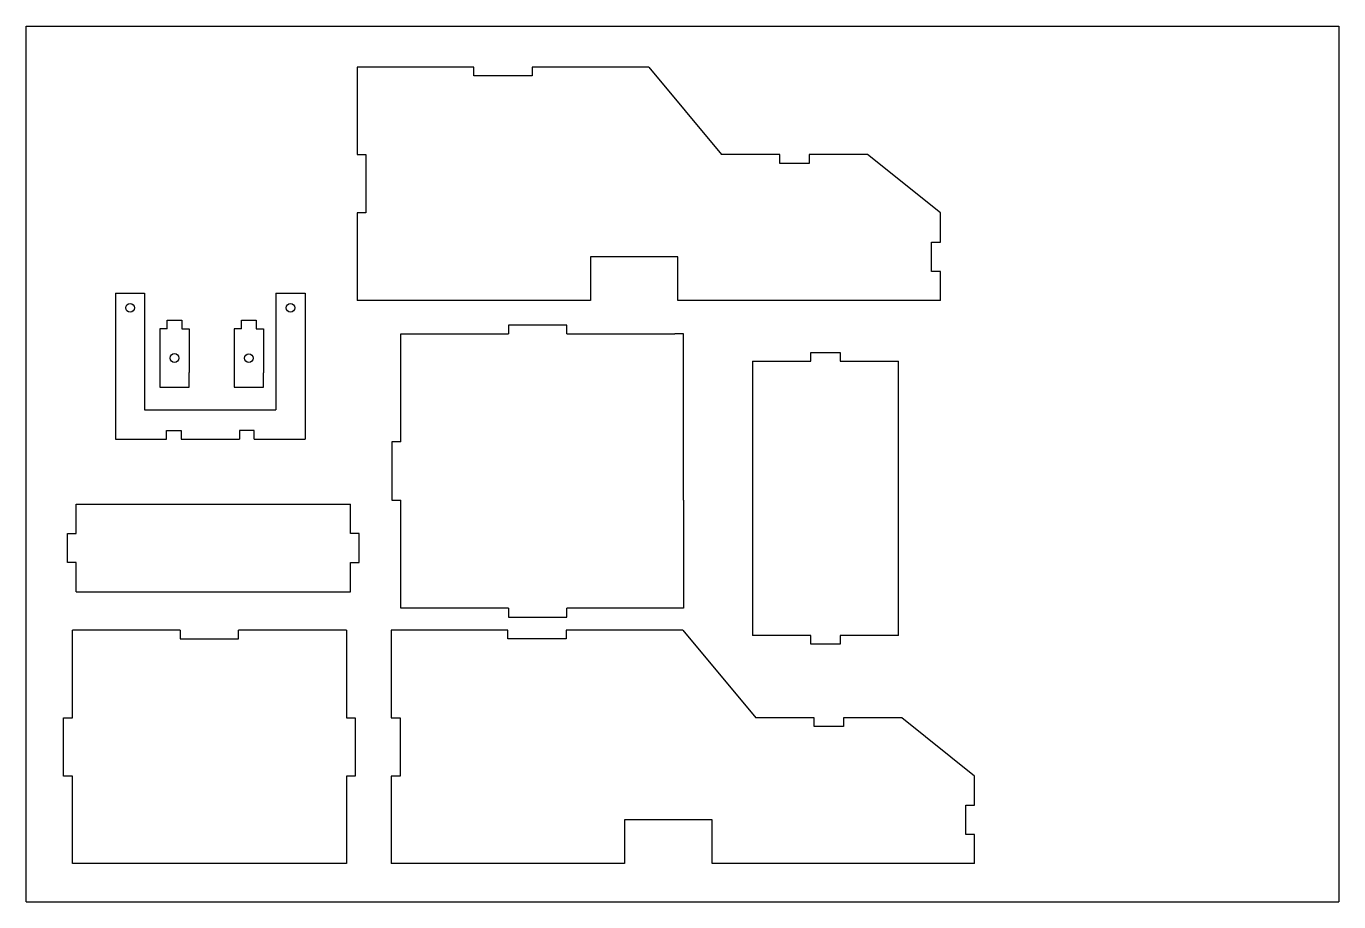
# Model space of a CAD drawing. Header units: millimetres. Extents: x 179 to 4679, y 172 to 3172.
import ezdxf

# ---------------------------------------------------------------- set-up
doc = ezdxf.new("R2010")
doc.units = ezdxf.units.MM

msp = doc.modelspace()

# ---------------------------------------------------------------- linework, layer by layer
for p, q in [((178.7, 171.5), (178.7, 3171.5)), ((178.7, 3171.5), (4678.7, 3171.5)), ((4678.7, 3171.5), (4678.7, 171.5)), ((1712.9, 3031.7), (1312.9, 3031.7)), ((1312.9, 3031.7), (1312.9, 2731.7)), ((1712.9, 3001.7), (1712.9, 3031.7)), ((2312.9, 3031.7), (1912.9, 3031.7)), ((1912.9, 3031.7), (1912.9, 3001.7)), ((2312.9, 3031.7), (2562.9, 2731.7)), ((1912.9, 3001.7), (1712.9, 3001.7)), ((1312.9, 2731.7), (1342.9, 2731.7)), ((1342.9, 2731.7), (1342.9, 2531.7)), ((2762.9, 2731.7), (2562.9, 2731.7)), ((2762.9, 2701.7), (2762.9, 2731.7)), ((2862.9, 2701.7), (2762.9, 2701.7)), ((3062.9, 2731.7), (2862.9, 2731.7)), ((2862.9, 2731.7), (2862.9, 2701.7)), ((3312.9, 2531.7), (3062.9, 2731.7)), ((1342.9, 2531.7), (1312.9, 2531.7)), ((1312.9, 2531.7), (1312.9, 2231.7)), ((3312.9, 2431.7), (3312.9, 2531.7)), ((3282.9, 2331.7), (3282.9, 2431.7)), ((3282.9, 2431.7), (3312.9, 2431.7)), ((2412.9, 2381.7), (2112.9, 2381.7)), ((2112.9, 2381.7), (2112.9, 2231.7)), ((2412.9, 2231.7), (2412.9, 2381.7)), ((3312.9, 2331.7), (3282.9, 2331.7)), ((3312.9, 2231.7), (3312.9, 2331.7)), ((484.6, 2256.7), (584.6, 2256.7)), ((484.6, 2256.7), (484.6, 1756.7)), ((584.6, 2256.7), (584.6, 1856.7)), ((1034.6, 2256.7), (1134.6, 2256.7)), ((1034.6, 2256.7), (1034.6, 1856.7)), ((1134.6, 2256.7), (1134.6, 1756.7)), ((2112.9, 2231.7), (1312.9, 2231.7)), ((3312.9, 2231.7), (2412.9, 2231.7)), ((661.8, 2134.7), (661.8, 2164.7)), ((661.8, 2164.7), (711.8, 2164.7)), ((711.8, 2164.7), (711.8, 2134.7)), ((916.6, 2134.3), (916.6, 2164.3)), ((916.6, 2164.3), (966.6, 2164.3)), ((966.6, 2164.3), (966.6, 2134.3)), ((661.8, 2134.7), (636.8, 2134.7)), ((636.8, 2134.7), (636.8, 1934.7)), ((711.8, 2134.7), (736.8, 2134.7)), ((736.8, 2134.7), (736.8, 2034.7)), ((916.6, 2134.3), (891.6, 2134.3)), ((891.6, 2134.3), (891.6, 1934.3)), ((966.6, 2134.3), (991.6, 2134.3)), ((991.6, 2134.3), (991.6, 2034.3)), ((1462.5, 2117.1), (1832.5, 2117.1)), ((1462.5, 1747.1), (1462.5, 2117.1)), ((2032.5, 2147.1), (1832.5, 2147.1)), ((1832.5, 2147.1), (1832.5, 2117.1)), ((2032.5, 2117.1), (2032.5, 2147.1)), ((2032.5, 2117.1), (2402.5, 2117.1)), ((2432.5, 2117.1), (2402.5, 2117.1)), ((2432.5, 1747.1), (2432.5, 2117.1)), ((736.8, 2034.7), (736.8, 1984.7)), ((991.6, 2034.3), (991.6, 1984.3)), ((2869.1, 2023.8), (2869.1, 2053.8)), ((2869.1, 2053.8), (2969.1, 2053.8)), ((2969.1, 2053.8), (2969.1, 2023.8)), ((736.8, 1934.7), (736.8, 1984.7)), ((991.6, 1934.3), (991.6, 1984.3)), ((2669.1, 2023.8), (2869.1, 2023.8)), ((2669.1, 2023.8), (2669.1, 1083.8)), ((2969.1, 2023.8), (3169.1, 2023.8)), ((3169.1, 1083.8), (3169.1, 2023.8)), ((636.8, 1934.7), (736.8, 1934.7)), ((891.6, 1934.3), (991.6, 1934.3)), ((584.6, 1856.7), (1034.6, 1856.7)), ((484.6, 1756.7), (659.6, 1756.7)), ((659.6, 1756.7), (659.6, 1786.7)), ((659.6, 1786.7), (689.6, 1786.7)), ((689.6, 1786.7), (709.6, 1786.7)), ((709.6, 1786.7), (709.6, 1756.7)), ((709.6, 1756.7), (909.6, 1756.7)), ((929.6, 1786.7), (909.6, 1786.7)), ((909.6, 1786.7), (909.6, 1756.7)), ((959.6, 1786.7), (929.6, 1786.7)), ((959.6, 1756.7), (959.6, 1786.7)), ((959.6, 1756.7), (1134.6, 1756.7)), ((1462.5, 1747.1), (1432.5, 1747.1)), ((1432.5, 1747.1), (1432.5, 1547.1)), ((2432.5, 1547.1), (2432.5, 1747.1)), ((350, 1433.6), (350, 1533.6)), ((350, 1533.6), (1290, 1533.6)), ((1290, 1433.6), (1290, 1533.6)), ((1432.5, 1547.1), (1462.5, 1547.1)), ((1462.5, 1177.1), (1462.5, 1547.1)), ((2432.5, 1547.1), (2432.5, 1177.1)), ((320, 1333.6), (320, 1433.6)), ((320, 1433.6), (350, 1433.6)), ((1320, 1433.6), (1290, 1433.6)), ((1320, 1333.6), (1320, 1433.6)), ((350, 1333.6), (320, 1333.6)), ((350, 1233.6), (350, 1333.6)), ((1290, 1233.6), (1290, 1333.6)), ((1290, 1333.6), (1320, 1333.6)), ((350, 1233.6), (1290, 1233.6)), ((1832.5, 1177.1), (1462.5, 1177.1)), ((1832.5, 1177.1), (1832.5, 1147.1)), ((2032.5, 1147.1), (2032.5, 1177.1)), ((2402.5, 1177.1), (2032.5, 1177.1)), ((2432.5, 1177.1), (2402.5, 1177.1)), ((1832.5, 1147.1), (2032.5, 1147.1)), ((336.8, 802.3), (336.8, 1102.3)), ((706.8, 1102.3), (336.8, 1102.3)), ((706.8, 1102.3), (706.8, 1072.3)), ((906.8, 1072.3), (906.8, 1102.3)), ((1276.8, 1102.3), (906.8, 1102.3)), ((1276.8, 1102.3), (1276.8, 802.3)), ((1830.3, 1102.3), (1430.3, 1102.3)), ((1430.3, 1102.3), (1430.3, 802.3)), ((1830.3, 1072.3), (1830.3, 1102.3)), ((2430.3, 1102.3), (2030.3, 1102.3)), ((2030.3, 1102.3), (2030.3, 1072.3)), ((2430.3, 1102.3), (2680.3, 802.3)), ((2869.1, 1083.8), (2669.1, 1083.8)), ((2869.1, 1053.8), (2869.1, 1083.8)), ((3169.1, 1083.8), (2969.1, 1083.8)), ((2969.1, 1083.8), (2969.1, 1053.8)), ((706.8, 1072.3), (906.8, 1072.3)), ((2030.3, 1072.3), (1830.3, 1072.3)), ((2969.1, 1053.8), (2869.1, 1053.8)), ((306.8, 602.3), (306.8, 802.3)), ((306.8, 802.3), (336.8, 802.3)), ((1276.8, 802.3), (1306.8, 802.3)), ((1306.8, 802.3), (1306.8, 602.3)), ((1430.3, 802.3), (1460.3, 802.3)), ((1460.3, 802.3), (1460.3, 602.3)), ((2880.3, 802.3), (2680.3, 802.3)), ((2880.3, 772.3), (2880.3, 802.3)), ((2980.3, 772.3), (2880.3, 772.3)), ((3180.3, 802.3), (2980.3, 802.3)), ((2980.3, 802.3), (2980.3, 772.3)), ((3430.3, 602.3), (3180.3, 802.3)), ((336.8, 602.3), (306.8, 602.3)), ((336.8, 302.3), (336.8, 602.3)), ((1306.8, 602.3), (1276.8, 602.3)), ((1276.8, 602.3), (1276.8, 302.3)), ((1460.3, 602.3), (1430.3, 602.3)), ((1430.3, 602.3), (1430.3, 302.3)), ((3430.3, 502.3), (3430.3, 602.3)), ((3400.3, 402.3), (3400.3, 502.3)), ((3400.3, 502.3), (3430.3, 502.3)), ((2530.3, 452.3), (2230.3, 452.3)), ((2230.3, 452.3), (2230.3, 302.3)), ((2530.3, 302.3), (2530.3, 452.3)), ((3430.3, 402.3), (3400.3, 402.3)), ((3430.3, 302.3), (3430.3, 402.3)), ((1276.8, 302.3), (336.8, 302.3)), ((2230.3, 302.3), (1430.3, 302.3)), ((3430.3, 302.3), (2530.3, 302.3)), ((178.7, 171.5), (4678.7, 171.5))]:
    msp.add_line(p, q)
for centre in [(534.6, 2206.7), (1084.6, 2206.7), (686.8, 2034.7), (941.6, 2034.3)]:
    msp.add_circle(centre, 15)

doc.saveas('drawing.dxf')
